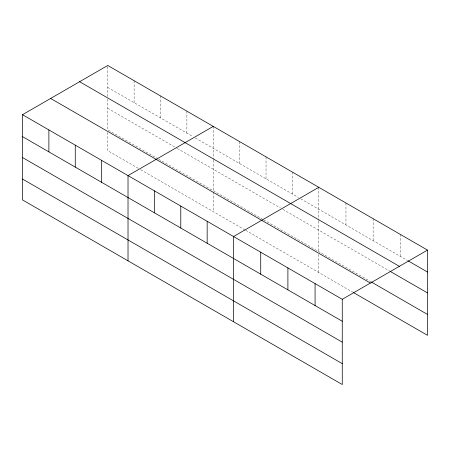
<?xml version="1.0" encoding="UTF-8"?>
<svg xmlns="http://www.w3.org/2000/svg" width="450" height="450" viewBox="0 0 450 450"><rect width="100%" height="100%" fill="white"/><g stroke="black" fill="none" stroke-linecap="round" stroke-linejoin="round"><path stroke-width="0.34" stroke-dasharray="2.25 1.69" d="M158.102 158.895L107.741 129.819L107.741 99.259M107.741 96.474L107.741 65.475M107.741 87.424L192.876 136.581M195.278 137.964L298.395 197.499M300.797 198.883L407.571 260.528M107.741 108.304L176.687 148.112M177.289 148.461L280.412 207.996M282.808 209.379L389.447 270.951M158.704 159.244L263.025 219.471M263.621 219.819L370.727 281.655M138.319 168.356L107.741 150.699L107.741 131.214M140.715 169.74L245.036 229.967M245.638 230.316L352.603 292.072M400.32 234.394L400.32 256.343M373.14 218.7L373.14 240.654M345.96 203.012L345.96 224.961M318.78 187.318L318.78 220.404M318.78 221.102L318.78 251.662M318.78 254.447L318.78 272.543M292.404 172.086L292.404 194.04M266.023 156.859L266.023 178.808M239.642 141.626L239.642 163.575M213.261 126.394L213.261 159.486M213.261 160.178L213.261 190.744M213.261 192.133L213.261 211.624M186.879 111.167L186.879 133.116M160.504 95.934L160.504 117.889M134.123 80.707L134.123 102.656"/><path stroke-width="0.67" d="M22.5 114.688L342.259 299.301L342.259 384.525L22.5 199.912L22.5 114.688L107.741 65.475L427.5 250.088L427.5 335.312L353.211 292.421M213.261 126.394L128.019 175.607L128.019 260.837M318.78 187.318L233.539 236.531L233.539 321.756M342.259 299.301L427.5 250.088M408.173 260.876L427.5 272.036M79.611 81.714L399.369 266.327M390.054 271.299L427.5 292.916M371.329 282.004L427.5 314.432M50.631 98.449L370.389 283.061M22.5 136.637L342.259 321.249M22.5 157.523L342.259 342.129M22.5 179.032L342.259 363.645M315.079 283.607L315.079 305.556M287.899 267.913L287.899 289.868M260.719 252.225L260.719 274.174M207.163 221.299L207.163 243.253M180.782 206.072L180.782 228.021M154.401 190.839L154.401 212.788M101.638 160.38L101.638 182.329M75.263 145.148L75.263 167.102M48.881 129.921L48.881 151.869"/></g></svg>
